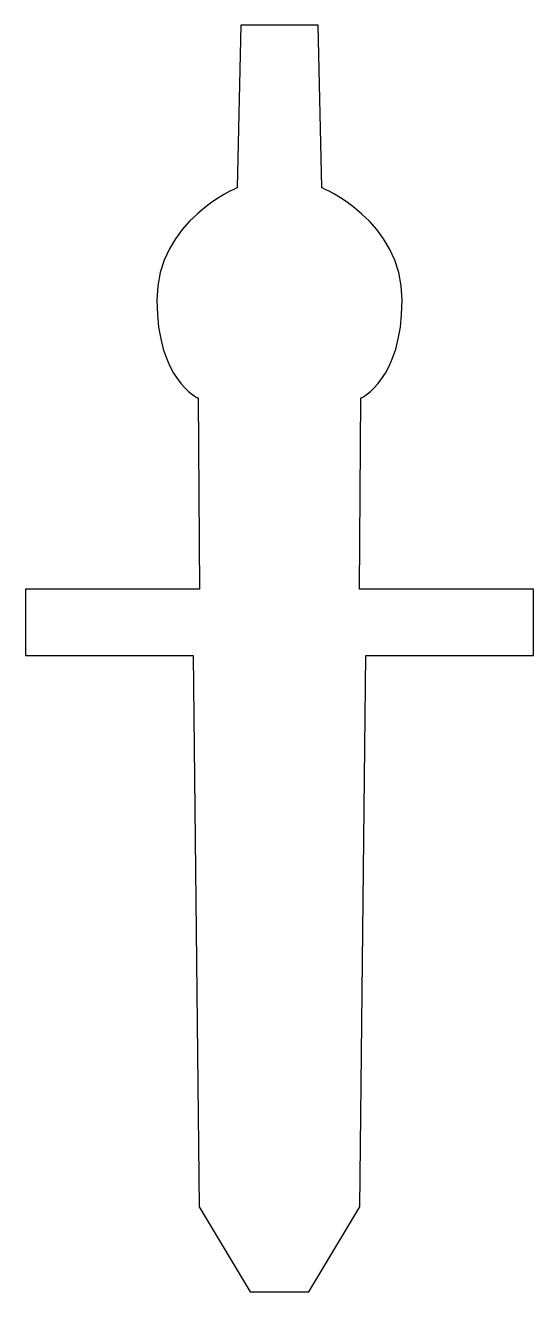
# Model space of a CAD drawing. Header units: millimetres. Extents: x 19 to 83, y 109 to 268.
import ezdxf

# ---------------------------------------------------------------- set-up
doc = ezdxf.new("R2010")
doc.units = ezdxf.units.MM
doc.layers.add('cutout', color=7, linetype='CONTINUOUS')

msp = doc.modelspace()

# ---------------------------------------------------------------- linework, layer by layer
at = {"layer": 'cutout', "color": 7}
for points in [[(56.686137, 247.52511), (56.208398, 267.956606), (46.527053, 267.956606), (46.049314, 247.52511)], [(41.131775, 221.094561), (41.312073, 197.067615), (19.427914, 197.067615), (19.427914, 188.709552), (40.501277, 188.709552), (41.257977, 119.376531), (47.665175, 108.716689), (55.070272, 108.716689), (55.070276, 108.716689)], [(55.070276, 108.716689), (61.477474, 119.376531), (62.234174, 188.709552), (83.307537, 188.709552), (83.307537, 197.067615), (61.423378, 197.067615), (61.603676, 221.094561)]]:
    msp.add_lwpolyline(points, dxfattribs=at)
for points in [[(46.049314, 247.52511), (46.049314, 247.52511), (35.957756, 243.444044), (35.957756, 233.406767)], [(66.777696, 233.406767), (66.777696, 243.444044), (56.686137, 247.52511), (56.686137, 247.52511)], [(35.957756, 233.406767), (35.957756, 223.369609), (41.131775, 221.094561), (41.131775, 221.094561)], [(61.603676, 221.094561), (61.603676, 221.094561), (66.777696, 223.36955), (66.777696, 233.406767)]]:
    msp.add_open_spline(points, degree=3, dxfattribs=at)

doc.saveas('drawing.dxf')
